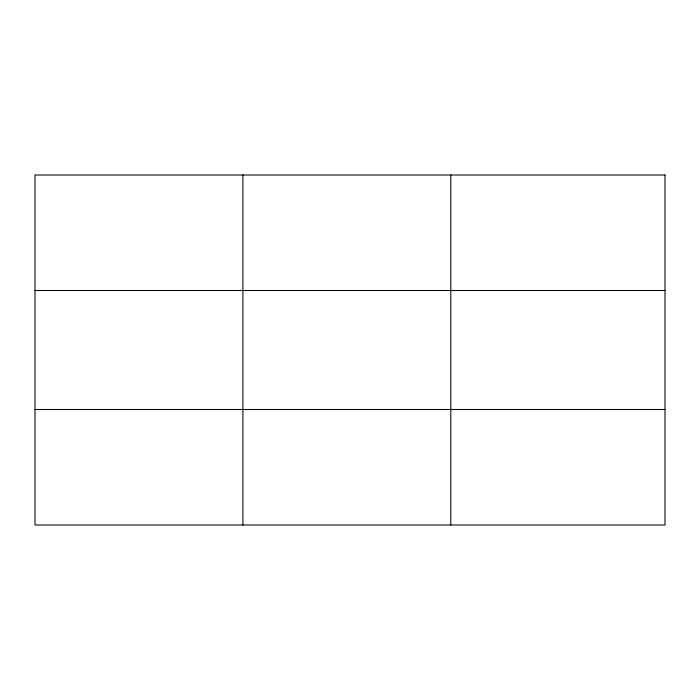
<?xml version="1.0" encoding="UTF-8"?>
<svg xmlns="http://www.w3.org/2000/svg" width="700" height="700" viewBox="0 0 700 700"><rect width="100%" height="100%" fill="white"/><g stroke="black" fill="none" stroke-linecap="round" stroke-linejoin="round"><path stroke-width="1.05" d="M242.9 525L242.9 175M450.8 525L450.8 175M35 290.5L665 290.5M35 409.5L665 409.5M665 175L35 175L35 525L665 525L665 175"/></g></svg>
